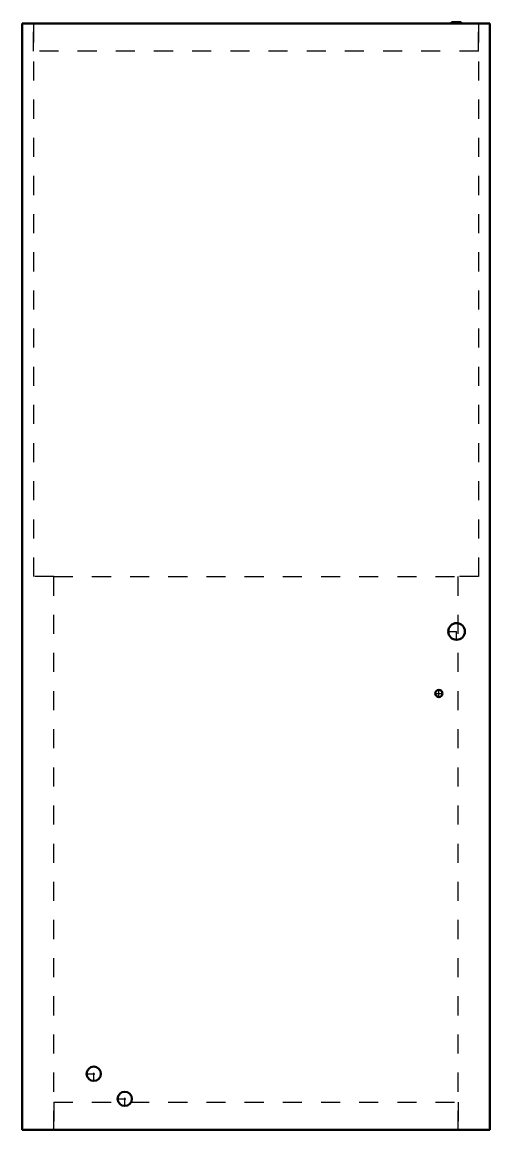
# Model space of a CAD drawing. Header units: inches. Extents: x -12.2 to 12.3, y 0 to 58.1.
import ezdxf

# ---------------------------------------------------------------- set-up
doc = ezdxf.new("R2010")
doc.units = ezdxf.units.IN
doc.header["$MEASUREMENT"] = 0
doc.linetypes.add('Center', pattern=[1.5, 0.45, -0.5, 0.05, -0.5])
doc.linetypes.add('Dashed', pattern=[2, 1, -1])
for name, color, linetype, lineweight in [('AM_0', 7, 'Continuous', 50), ('AM_7', 7, 'Center', 25), ('AM_9', 6, 'Dashed', 25)]:
    doc.layers.add(name, color=color, linetype=linetype, lineweight=lineweight)

# ---------------------------------------------------------------- blocks, each defined once
blk = doc.blocks.new('1_DFVE60DP1400_PART8_0_in_DFVE60DP1400_0')
at = {"layer": 'AM_9'}
for p, q in [((-11.65625, 58), (-11.65625, 29)), ((11.65625, 58), (11.65625, 29)), ((-10.59375, 29), (-11.65625, 29)), ((11.65625, 29), (10.59375, 29))]:
    blk.add_line(p, q, dxfattribs=at)
blk = doc.blocks.new('2_DFVE60DP1400_PART7_0_in_DFVE60DP1400_0')
at = {"layer": 'AM_9'}
for p, q in [((-10.59375, 29), (10.59375, 29)), ((-10.59375, 0), (-10.59375, 29)), ((10.59375, 0), (10.59375, 29))]:
    blk.add_line(p, q, dxfattribs=at)
blk = doc.blocks.new('3_DFVE60DP1400_PART6_0_in_DFVE60DP1400_0')
at = {"layer": 'AM_0'}
for p, q in [((10.25, 58.0625), (10.75, 58.0625)), ((10.25, 58.0625), (10.25, 58)), ((10.75, 58), (10.75, 58.0625))]:
    blk.add_line(p, q, dxfattribs=at)
blk = doc.blocks.new('4_DFVE60DP1400_PART5_0_in_DFVE60DP1400_0')
at = {"layer": 'AM_0'}
blk.add_circle((10.51, 26.125), 0.4375, dxfattribs=at)
at = {"layer": 'AM_7'}
for p, q in [((10.51, 25.665625), (10.51, 26.584375)), ((10.050625, 26.125), (10.969375, 26.125))]:
    blk.add_line(p, q, dxfattribs=at)
blk = doc.blocks.new('5_DFVE60DP1400_PART4_0_in_DFVE60DP1400_0')
at = {"layer": 'AM_0'}
blk.add_circle((9.58, 22.875), 0.1875, dxfattribs=at)
at = {"layer": 'AM_7'}
for p, q in [((9.383125, 22.875), (9.776875, 22.875)), ((9.58, 22.678125), (9.58, 23.071875))]:
    blk.add_line(p, q, dxfattribs=at)
blk = doc.blocks.new('6_DFVE60DP1400_PART3_0_in_DFVE60DP1400_0')
at = {"layer": 'AM_0'}
blk.add_circle((-8.5, 2.9375), 0.375, dxfattribs=at)
at = {"layer": 'AM_7'}
for p, q in [((-8.89375, 2.9375), (-8.10625, 2.9375)), ((-8.5, 2.54375), (-8.5, 3.33125))]:
    blk.add_line(p, q, dxfattribs=at)
blk = doc.blocks.new('7_DFVE60DP1400_PART2_0_in_DFVE60DP1400_0')
at = {"layer": 'AM_0'}
blk.add_circle((-6.875, 1.625), 0.375, dxfattribs=at)
at = {"layer": 'AM_7'}
for p, q in [((-6.875, 1.23125), (-6.875, 2.01875)), ((-7.26875, 1.625), (-6.48125, 1.625))]:
    blk.add_line(p, q, dxfattribs=at)
blk = doc.blocks.new('8_DFVE60DP1400_PART1_0_in_DFVE60DP1400_0')
at = {"layer": 'AM_0'}
for p, q in [((12.25, 58), (-12.25, 58)), ((-12.25, 58), (-12.25, 0)), ((12.25, 0), (12.25, 58)), ((-12.25, 0), (12.25, 0))]:
    blk.add_line(p, q, dxfattribs=at)
at = {"layer": 'AM_9'}
for p, q in [((-11.65625, 56.55), (-11.65625, 58)), ((11.65625, 56.55), (11.65625, 58)), ((11.65625, 56.55), (-11.65625, 56.55)), ((-10.59375, 1.45), (-10.59375, 0)), ((-10.59375, 1.45), (10.59375, 1.45)), ((10.59375, 1.45), (10.59375, 0))]:
    blk.add_line(p, q, dxfattribs=at)

msp = doc.modelspace()

# ---------------------------------------------------------------- block references
for name in ['8_DFVE60DP1400_PART1_0_in_DFVE60DP1400_0', '1_DFVE60DP1400_PART8_0_in_DFVE60DP1400_0', '3_DFVE60DP1400_PART6_0_in_DFVE60DP1400_0', '2_DFVE60DP1400_PART7_0_in_DFVE60DP1400_0', '4_DFVE60DP1400_PART5_0_in_DFVE60DP1400_0', '5_DFVE60DP1400_PART4_0_in_DFVE60DP1400_0', '6_DFVE60DP1400_PART3_0_in_DFVE60DP1400_0', '7_DFVE60DP1400_PART2_0_in_DFVE60DP1400_0']:
    msp.add_blockref(name, (0, 0))

doc.saveas('drawing.dxf')
